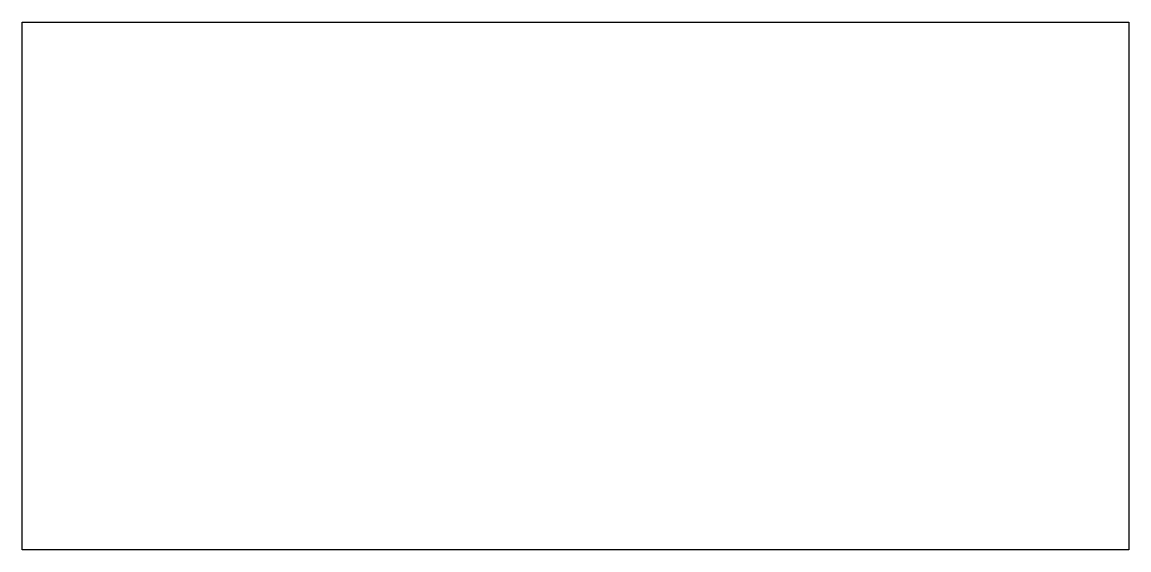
# Model space of a CAD drawing. Header units: metres. Extents: x -205 to 205, y -111 to 84.
import ezdxf

# ---------------------------------------------------------------- set-up
doc = ezdxf.new("R2010")
doc.units = ezdxf.units.M
doc.layers.add('CUT', color=3, linetype='Continuous')

msp = doc.modelspace()

# ---------------------------------------------------------------- linework, layer by layer
at = {"layer": 'CUT'}
msp.add_lwpolyline([(-205, -111.305), (-205, -60.042), (-205, -56.263), (-205, 56.263), (-205, 67.754), (-205, 84.018), (205, 84.018), (205, 67.754), (205, 56.263), (205, -56.263), (205, -60.042), (205, -111.305), (-205, -111.305)], dxfattribs=at)

doc.saveas('drawing.dxf')
